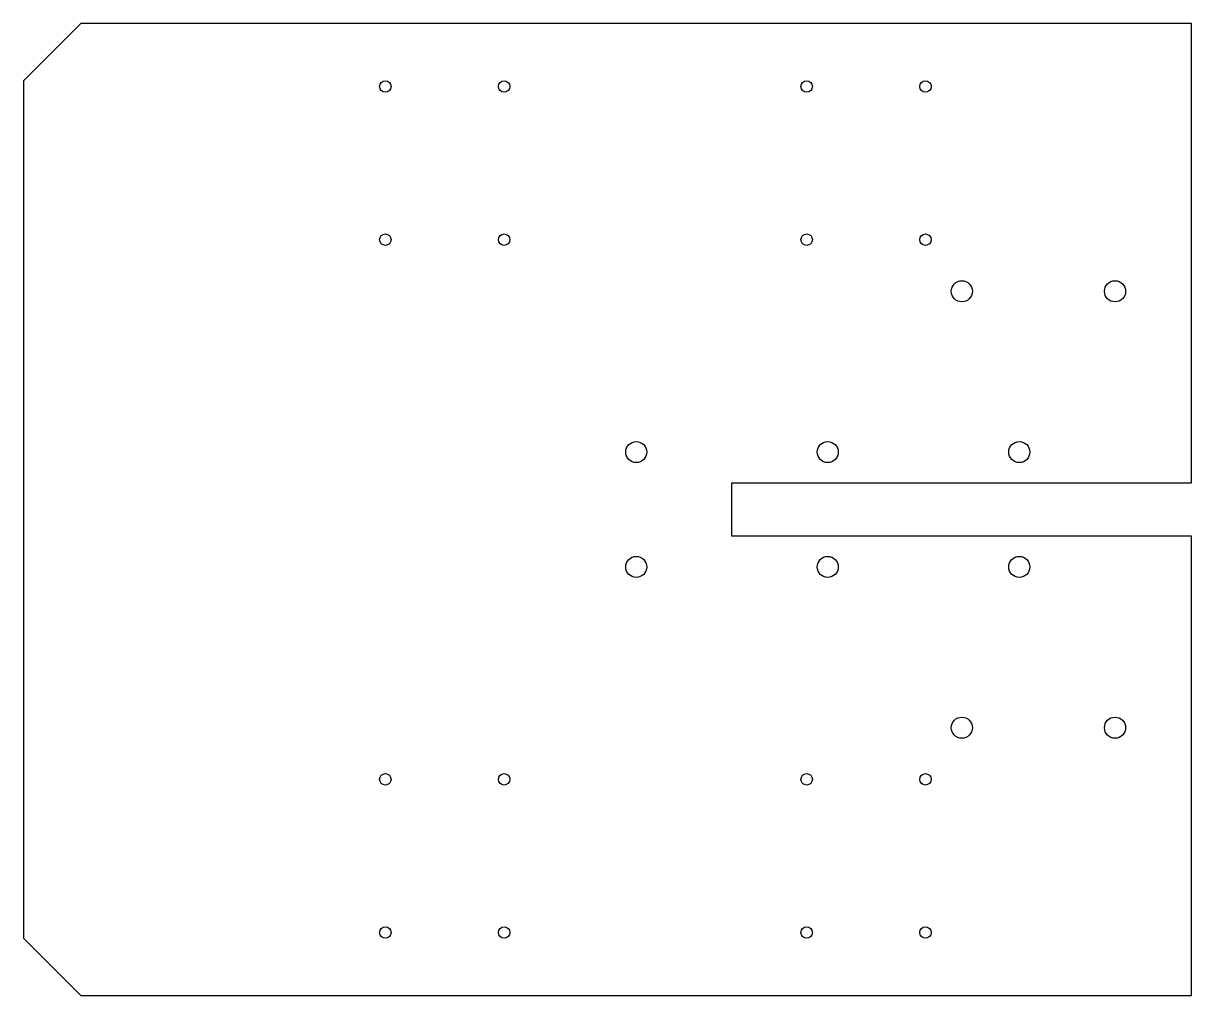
# Model space of a CAD drawing. Header units: millimetres. Extents: x 0 to 305, y 0 to 254.
import ezdxf

# ---------------------------------------------------------------- set-up
doc = ezdxf.new("R2010")
doc.units = ezdxf.units.MM
doc.layers.add('CUT_OUTLINE', color=7, linetype='CONTINUOUS')
doc.layers.add('DRILL_HOLES', color=2, linetype='CONTINUOUS')

msp = doc.modelspace()

# ---------------------------------------------------------------- linework, layer by layer
at = {"layer": 'CUT_OUTLINE'}
msp.add_lwpolyline([(15, 0), (305, 0), (305, 120), (185, 120), (185, 134), (305, 134), (305, 254), (15, 254), (0, 239), (0, 15)], close=True, dxfattribs=at)
at = {"layer": 'DRILL_HOLES'}
for centre, radius in [((94.5, 237.5), 1.5), ((125.5, 237.5), 1.5), ((204.5, 237.5), 1.5), ((235.5, 237.5), 1.5), ((94.5, 197.5), 1.5), ((125.5, 197.5), 1.5), ((204.5, 197.5), 1.5), ((235.5, 197.5), 1.5), ((245, 184), 2.75), ((285, 184), 2.75), ((160, 142), 2.75), ((210, 142), 2.75), ((260, 142), 2.75), ((160, 112), 2.75), ((210, 112), 2.75), ((260, 112), 2.75), ((245, 70), 2.75), ((285, 70), 2.75), ((94.5, 56.5), 1.5), ((125.5, 56.5), 1.5), ((204.5, 56.5), 1.5), ((235.5, 56.5), 1.5), ((94.5, 16.5), 1.5), ((125.5, 16.5), 1.5), ((204.5, 16.5), 1.5), ((235.5, 16.5), 1.5)]:
    msp.add_circle(centre, radius, dxfattribs=at)

doc.saveas('drawing.dxf')
